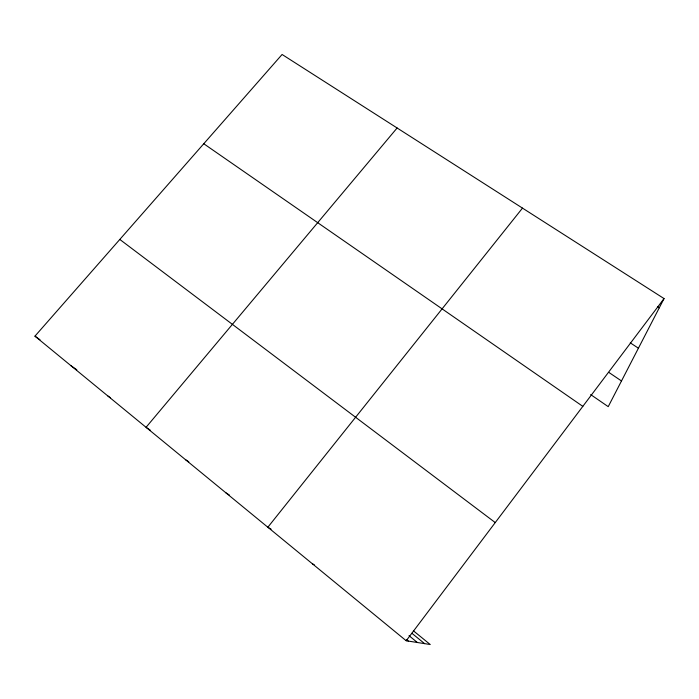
<?xml version="1.0" encoding="UTF-8"?>
<svg xmlns="http://www.w3.org/2000/svg" width="699" height="699" viewBox="0 0 699 699"><rect width="100%" height="100%" fill="white"/><g stroke="black" fill="none" stroke-linecap="round" stroke-linejoin="round"><path stroke-width="1.05" d="M413.362 630.778L430.226 644.522L406.198 640.756L34.95 336.158L282.09 54.478L664.05 298.578L608.226 406.652L590.664 394.586M406.198 640.756L664.05 298.578M522.494 208.11L267.848 527.238L271.098 529.152M397.119 127.987L146.056 427.316L150.329 430.191M312.418 563.805L314.244 564.766M225.969 492.882L229.324 494.979M657.436 306.686L659.253 307.857M185.392 459.593L188.8 461.812M630.271 342.833L638.414 348.207M608.873 372.436L621.498 380.964M107.908 396.018L110.468 397.775M203.767 143.749L582.826 406.364M70.887 365.647L76.811 369.788M34.95 336.158L39.974 339.723M119.809 239.442L495.25 522.581M411.912 633.285L424.608 643.639M409.02 635.679L417.364 642.503M406.617 639.699L408.303 641.079"/></g></svg>
